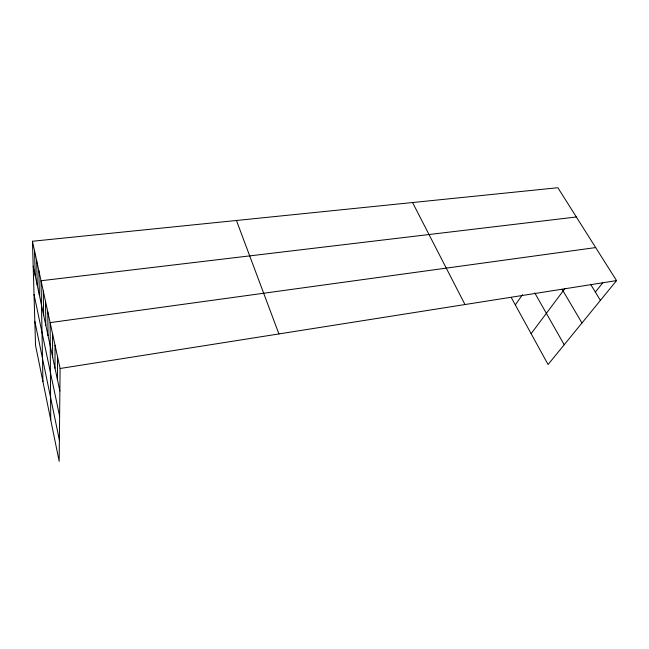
<?xml version="1.0" encoding="UTF-8"?>
<svg xmlns="http://www.w3.org/2000/svg" width="649" height="649" viewBox="0 0 649 649"><rect width="100%" height="100%" fill="white"/><g stroke="black" fill="none" stroke-linecap="round" stroke-linejoin="round"><path stroke-width="0.97" d="M54.995 368.202L55.035 345.195M57.412 379.503L57.55 356.755M32.45 241.258L60.097 368.494L59.164 461.269L35.533 345.341L32.45 241.258L557.856 187.731L616.55 280.603L548.072 364.519L511.485 297.923M515.33 304.925L522.437 294.687M531.125 333.667L564.93 288.57M595.352 292.082L602.686 282.907M60.097 368.494L616.55 280.603M595.677 247.569L50.127 322.626L50.719 419.83M576.336 216.977L41.033 280.749L42.931 381.653M590.85 284.716L600.422 300.373M562.123 289.316L581.966 322.991M534.768 292.926L564.208 344.757M412.561 202.537L464.984 304.543M236.439 220.473L278.908 333.935M33.188 266.228L59.87 390.982M34.024 294.459L59.619 416.228M34.819 321.279L59.375 440.038M34.551 250.92L35.224 275.728M36.677 260.72L37.285 285.365M38.843 270.657L39.37 295.133M43.256 290.987L43.637 315.081M45.511 301.379L45.819 325.271M47.807 311.918L48.026 335.614M52.561 333.821L52.618 357.064"/></g></svg>
